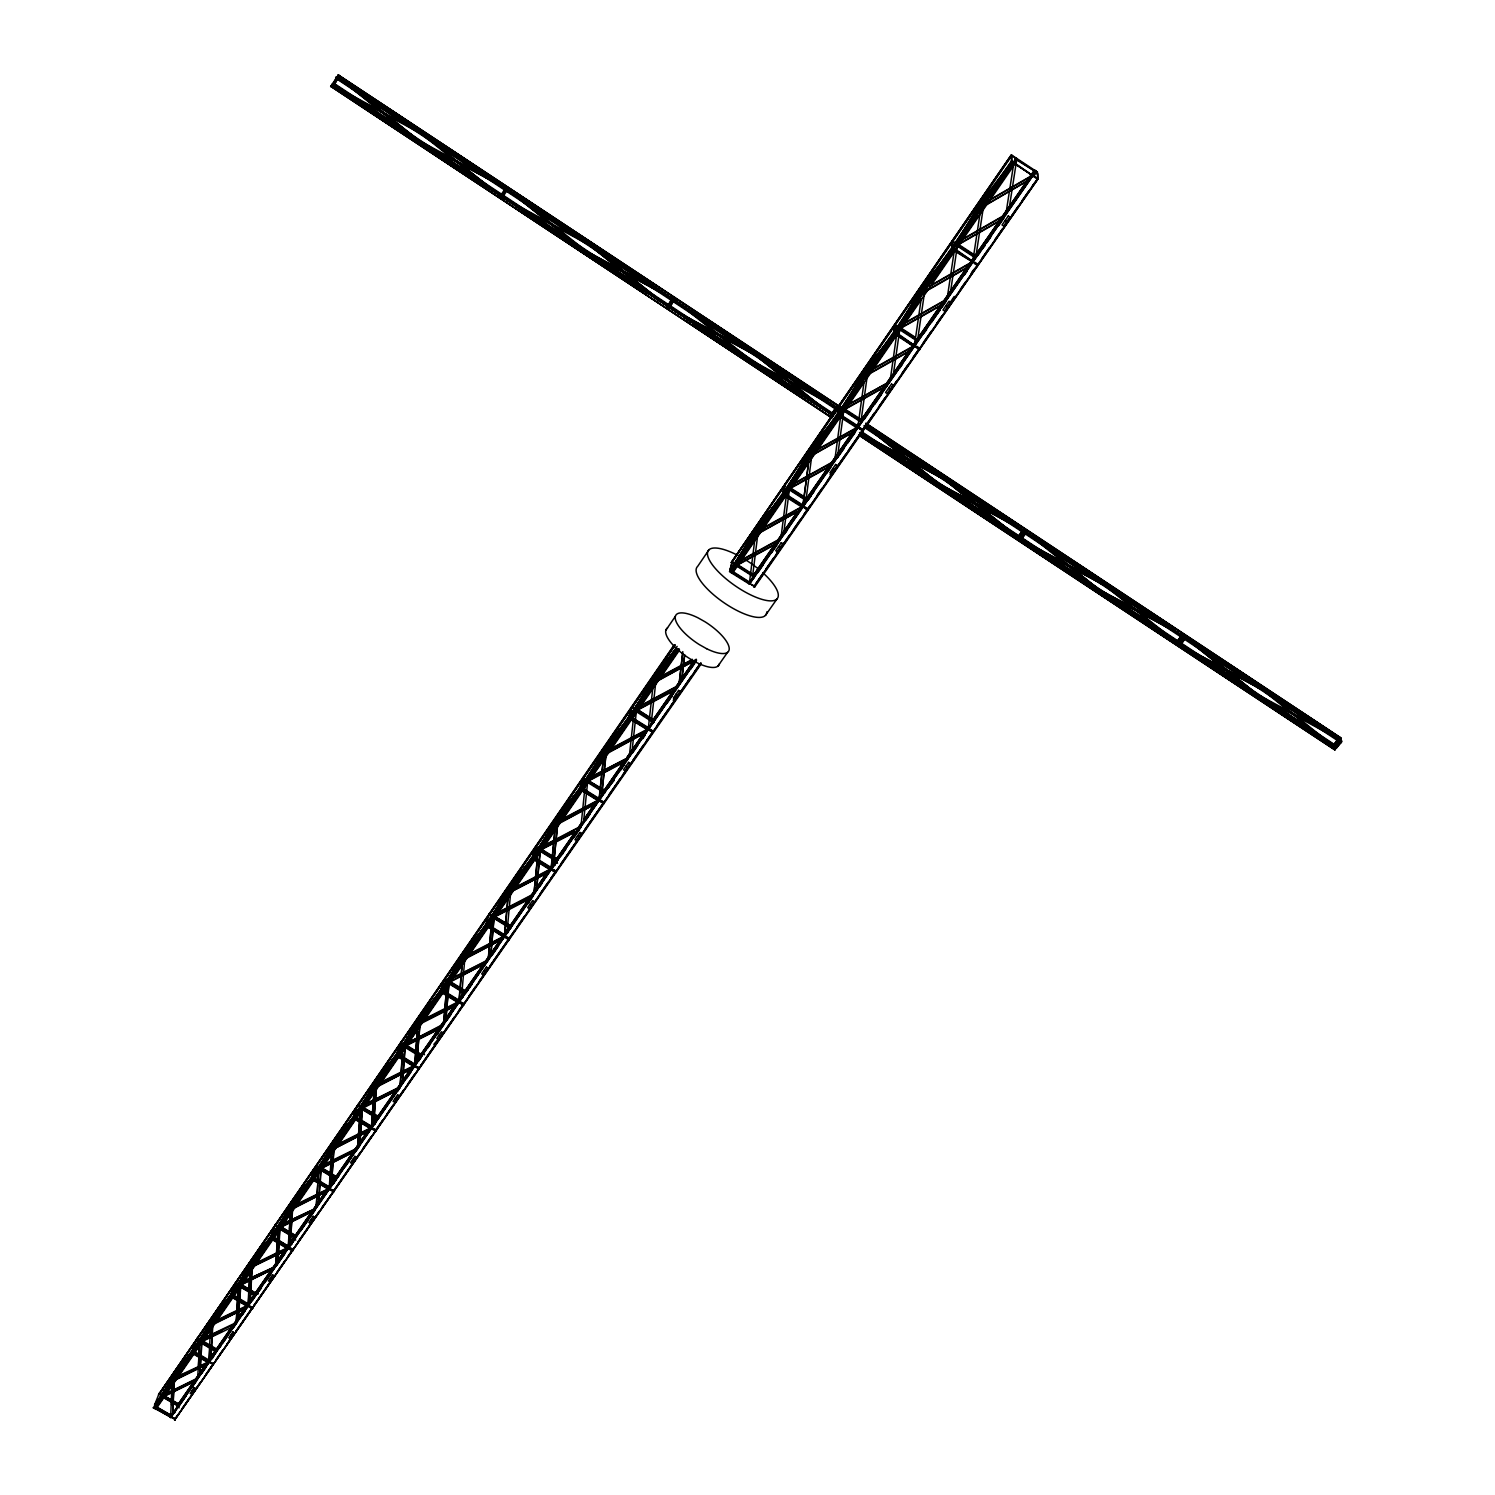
<?xml version="1.0" encoding="UTF-8"?>
<svg xmlns="http://www.w3.org/2000/svg" width="1495" height="1495" viewBox="0 0 1495 1495"><rect width="100%" height="100%" fill="white"/><g stroke="black" fill="none" stroke-linecap="round" stroke-linejoin="round"><path stroke-width="1.5" d="M1024.075 530.445L1025.364 528.744L1024.467 532.668M1024.206 530.987L1024.206 528.501L1023.44 531.996M1025.215 532.444L1018.749 540.517M1022.916 530.37L947.494 489.257L1022.916 530.258L1017.871 537.322M1019.889 541.171L1020.655 537.677M1021.178 539.321L1025.794 533.248L1021.178 539.321L1096.433 580.322L1021.178 539.639M1017.852 539.826L1018.618 536.331M1019.141 537.957L1023.739 531.884L1019.141 537.957L952.633 484.922L1019.141 538.293M1019.347 536.686L1013.031 533.771M1019.627 539.508L1019.646 536.929M1018.338 536.425L1021.776 531.472M1012.62 164.861L1016.581 158.339M990.213 198.424L1017.123 158.694L1016.731 160.021L1035.773 171.794L1016.581 159.105M1014.507 163.048L1014.955 157.722L1014.881 162.637L1011.797 160.451L729.99 569.688L731.13 570.399L740.212 557.224M730.663 572.174L1013.012 161.404L1007.817 168.935M1013.274 162.805L1032.073 175.214M1013.722 162.544L1012.115 161.479L729.467 571.651L749.5 584.134L749.799 582.957L731.578 571.408L731.279 572.566L1013.666 161.834M1011.797 160.6L1011.891 155.237M1011.33 155.648L731.261 562.606L1011.349 154.882L1035.773 171.009L1033.138 176.036M1011.405 161.011L1011.517 156.265M170.673 1416.737L172 1383.585M171.514 1404.795L172.205 1387.117M173.887 1382.912L172.654 1413.896L174.373 1379.81L204.74 1365.383M198.517 1366.748L199.414 1346.733M199.732 1373.643L202.161 1340.529L217.56 1349.574L212.29 1358.17M200.124 1372.765L201.414 1343.837M210.459 1327.803L208.889 1361.702L178.391 1375.961M209.263 1360.805L209.991 1344.995M210.309 1338.231L210.72 1329.186M212.757 1326.233L210.907 1358.787L212.477 1324.85L245.815 1308.144M203.619 1338.866L236.154 1323.281L237.892 1289.195M236.154 1323.281L236.976 1313.339M237.219 1308.779L238.135 1290.615M240.246 1285.906L255.832 1295.118L256.523 1293.474L240.957 1284.28L238.191 1320.347L240.303 1285.364L273.865 1268.638M248.02 1305.322L249.852 1270.657M248.394 1304.444L248.88 1295.212M249.123 1290.596L250.095 1272.114M251.814 1269.946L250.095 1302.332L252.3 1266.788L285.844 1250.493L254.393 1265.76M242.844 1281.663L275.585 1266.489L277.939 1230.796M276.07 1263.312L277.266 1242.401M277.528 1237.767L277.808 1233.113M277.678 1263.481L279.677 1228.591M278.163 1260.304L280.032 1227.75L314.193 1210.539M288.124 1247.54L290.572 1211.268M289.264 1233.412L288.479 1246.699L410.882 1070.028M289.525 1228.983L290.31 1215.697M292.347 1209.006L290.254 1244.494L292.702 1208.184M977.655 264.503C979.767 265.288 972.049 269.548 971.04 274.033M975.917 256.318L983.542 206.123M316.473 1205.232L317.744 1185.18M318.024 1180.732L318.454 1174.042M320.509 1169.539L336.412 1179.05L337.309 1177.088L321.425 1167.595L318.472 1204.372M318.622 1202.148L320.603 1170.94M331.591 1152.103L329.218 1188.338L298.869 1203.101M329.554 1187.516L331.628 1155.803M333.628 1151.187L331.404 1185.199L333.964 1150.365M972.086 261.644L953.436 250.356M972.965 261.98L953.81 249.815M323.088 1165.633L357.417 1148.646L360.276 1111.383M357.417 1148.646L359.473 1122.782M359.79 1118.223L360.108 1113.663M359.604 1145.488L362.164 1108.991M360.089 1142.404L362.481 1108.187M371.358 1127.641L373.862 1092.882M374.012 1094.396L371.676 1126.838L357.174 1118.185M376.273 1087.295L373.582 1124.427L376.591 1086.51L409.948 1069.747M400.025 1085.314L402.716 1050.2M402.678 1053.807L400.174 1086.697L367.284 1103.179M404.977 1046.911L402.417 1083.464M402.585 1081.277L405.108 1048.331M414.563 1065.393L417.367 1029.681M415.049 1062.366L417.497 1031.12M419.964 1025.551L416.862 1062.104L419.852 1024.094L455.975 1005.743M944.167 479.54L868.072 438.147L944.167 479.54L1010.751 532.743L944.186 479.334M446.65 988.102L443.679 1024.019L407.78 1042.819L443.398 1024.804L446.837 985.859M448.874 983.243L445.697 1021.477L449.154 982.495M458.89 1001.538L462.198 962.687M459.171 1000.772L462.086 966.499M488.267 958.164L491.818 920.64M488.529 957.417L489.351 948.222M489.762 943.625L491.612 922.938M493.929 917.93L490.696 956.314M490.902 954.016L493.985 919.481M955.006 250.749L951.96 248.6L953.175 249.385M504.376 936.019L508.02 896.215M507.889 899.897L504.637 935.272L489.612 926.227M951.736 247.647L952.222 242.396M947.026 299.411L954.333 250.338M952.483 246.563L952.969 241.312L955.996 243.293M496.901 913.613L533.883 894.458L537.714 854.43M533.883 894.458L537.322 860.391M536.313 890.964L540.162 850.879M536.78 888.011L540.2 852.393M551.076 868.744L555.075 827.968M551.319 868.034L554.869 831.799M585.124 785.679L580.938 826.716L543.208 846.469M583.424 823.128L587.628 782.034M599.028 799.675L603.401 757.872M599.252 798.984L603.139 761.833M605.718 756.377L601.569 796.013L605.942 755.685M633.805 715.077L629.227 757.124L593.01 775.755M631.787 753.443L636.384 711.34M648.269 728.719L653.053 685.869M655.875 681.402L651.091 724.29M679.122 683.383L682.785 651.633M679.048 685.009L682.71 653.259M681.496 681.869L684.635 654.604M681.926 678.954L684.56 656.249M919.892 348.69L919.78 349.643L915.93 347.288L916.659 346.242L919.668 348.185M919.238 349.307L914.716 345.737M917.556 340.393L924.321 293.767M749.387 583.05L755.012 537.994M757.928 533.379L752.303 578.472M914.099 345.962L897.71 334.282M914.678 345.924L893.879 333.03M780.857 538.368L786.389 495.312M783.492 534.948L789.472 488.996M802.852 506.039L808.627 462.086M802.983 505.459L808.44 463.842M840.582 417.049L834.696 460.815M837.443 457.264L843.853 410.135M857.868 426.785L864.11 381.543M867.38 375.021L860.877 422.038M896.533 335.553L889.992 381.561L849.478 403.8M892.945 377.319L899.822 328.993M899.598 328.47L916.454 339.832M914.491 345.214L921.238 298.645M950.39 292.814L957.417 245.46M893.786 331.759L894.664 326.022M895.094 324.938L894.122 331.404L895.318 332.17M894.515 330.713L895.374 324.976M972.796 261.233L980.402 211.094M1013.591 164.394L1005.761 214.831L961.192 240.396M1008.863 210.346L1016.75 159.423M862.559 430.803L863.269 430.111L863.082 431.139L859.326 428.766L860.036 427.757L863.026 429.663M857.476 427.533L857.663 426.486M844.413 409.892L844.6 408.882L862.578 420.469M840.508 416.6L837.499 414.862L838.714 415.442L837.835 413.125L839.2 406.154M837.761 408.92L335.796 77.684L339.384 75.815L333.198 84.935M1011.349 154.882L838.676 405.799L837.331 409.537L838.546 405.986M837.406 407.78L337.309 76.806L338.318 74.993L838.676 405.799L839.013 407.145M837.518 413.442L838.732 407.257M838.228 412.414L839.442 406.248M831.295 414.563L836.266 407.051L831.781 413.685L736.213 352.895M836.751 406.547L836.303 408.789L837.462 405.519L837.779 407.238M836.471 409.013L747.593 347.176L673.871 301.411L675.348 298.215L669.723 307.503M837.2 410.172L335.534 78.114M830.846 416.806L832.024 413.536M832.117 414.9L836.546 408.64M330.731 86.374L831.837 417.722L832.622 414.769L687.868 319.033M807.487 509.982L807.711 508.879M808.234 509.216L808.01 510.318L804.347 507.926L805.039 506.936L807.973 508.823M827.744 401.501L751.144 360.239L682.766 305.784M805.824 501.367L811.785 455.62L854.355 431.457L811.916 455.078M802.348 506.17L802.124 507.272L784.202 495.817M802.46 506.786L910.268 350.69M799.47 510.524L757.778 533.958M782.707 494.378L807.58 509.552M784.726 485.726L783.137 492.509L783.922 494.92M783.529 491.818L785.081 485.221M782.857 492.808L784.389 486.211M1032.484 185.642L1038.259 178.503L754.47 587.292L754.227 585.778M754.47 587.292L754.751 586.115L751.219 584.395M752.938 577.313L754.134 577.836M733.877 572.174L749.612 582.153L748.995 583.797L1032.447 174.653M732.419 573.295L1014.862 163.983L1011.779 161.796L1012.993 162.6M729.99 569.688L731.896 562.494L1011.891 155.536M730.364 568.997L732.232 562.008L735.11 563.839M731.261 562.606L830.921 417.086M759.703 365.901L836.228 407.331M654.156 720.683L653.595 722.627L636.291 711.657M645.242 732.718L605.961 754.171M647.877 729.467L648.251 728.177M755.498 355.324L678.338 313.315L755.498 355.324L823.521 409.555L755.554 355.137M653.782 721.954L636.253 710.405M654.474 720.235L637.318 709.49L636.926 710.76L654.1 721.506M628.76 717.787L648.381 729.784C654.436 733.54 654.791 732.307 648.755 728.495L632.871 718.572M603.419 792.742L604.597 793.191M742.623 354.39L674.208 299.897M629.208 715.843L631.619 708.144M598.617 800.423L599.346 798.648L584.153 789.21M596.094 803.525L557.56 824.362L553.542 865.194L557.803 823.652L594.076 804.572M587.498 781.1L604.821 792.481M588.563 780.184L588.133 781.493L605.12 792.051L605.531 790.724L588.264 780.614M579.724 788.968L603.905 803.712L604.335 802.366L601.177 800.404L600.56 801.301L603.363 803.039M580.247 786.912L583.237 778.447M580.864 786.034L583.536 778.017L586.339 779.736M554.626 865.231L556.028 861.027M580.901 789.435L581.574 787.398L580.471 786.706M548.254 872.445L510.711 891.954L507.048 931.796M534.836 859.737L532.052 858.018L533.154 858.691M507.459 933.16L509.365 928.133L510.43 928.787M508.038 932.319L509.571 927.965M532.594 856.112L535.808 847.347M533.192 855.233L536.107 846.917L538.574 849.048M464.141 1003.93L463.599 1005.406L441.922 992.213M494.882 916.024L494.378 917.444L510.991 927.629L511.477 926.209L494.602 916.454M461.525 997.389L464.833 958.501L501.647 939.57L466.608 958.202M462.702 997.184L464.104 993.334M465.02 990.849L528.669 899.224M462.983 996.773L464.291 993.185M486.174 923.48L489.463 913.296L489.426 914.996M458.479 1002.285L459.32 1000.398L440.95 989.111L444.912 979.412L447.603 981.056L444.632 979.823M466.272 991.334L449.845 981.337L449.304 982.794L465.73 992.792M452.051 978.291L488.061 960.463M414.451 1065.019L413.872 1066.552L397.502 1056.647M414.152 1066.141L415.012 1064.216L398.66 1054.33M443.006 992.867L440.184 991.484L441.361 991.858L442.202 989.615L441.137 988.961M418.226 1061.244L420.17 1056.759M412.022 1068.701L378.347 1086.248M397.932 1089.93L362.706 1108.206M374.946 1124.408L377.151 1118.727M371.283 1127.211L370.685 1128.781L354.483 1119.045M398.847 1056.89L396.156 1055.264L397.221 1055.9M396.904 1053.078L400.772 1043.547L421.347 1056.722M397.446 1052.274L401.052 1043.136L403.706 1044.762L403.164 1045.547M355.548 1150.982L320.939 1168.754M333.123 1183.797L334.674 1179.929M333.385 1183.423L335.198 1179.163M365.228 1104.207L399.856 1087.5M355.81 1119.288L353.138 1117.681L354.184 1118.316M326.863 1191.403L294.365 1208.035M328.807 1189.086L329.722 1187.105L313.707 1177.537M362.612 1107.832L362.014 1109.365L378.085 1119.045M363.154 1107.066L362.537 1108.599L378.627 1118.26L379.225 1116.728L362.893 1107.44L395.876 1090.958M353.941 1115.438L357.903 1104.45L357.753 1106.263M291.319 1244.812L293.767 1238.869M291.581 1244.438L294.272 1238.14M318.603 1171.818L316.006 1208.296L284.629 1222.985M312.586 1175.462L316.566 1165.876L319.183 1167.427L316.305 1166.25L312.063 1176.229M275.585 1266.489L244.918 1280.654M313.445 1177.929L312.791 1179.518L333.777 1192.038L334.413 1190.45L322.004 1207.325M668.471 309.446L670.022 306.382M673.311 298.925L674.507 297.131L667.48 308.624M672.806 300.701L673.61 298.57M253.16 1307.247L252.468 1308.91L231.931 1296.8M673.217 300.121L668.414 307.335M282.648 1223.957L314.025 1209.249M668.788 305.858L668.115 307.69M672.003 298.757L594.655 256.505L672.04 298.664L666.359 308.045L667.873 304.849M252.15 1300.426L254.337 1295.679M672.544 297.879L671.76 300.009L673.255 296.814L672.544 297.879L674.656 299.262M272.894 1239.486L270.277 1237.935L271.305 1238.551M276.799 1230.46L278.201 1226.89M667.611 306.12L671.89 299.673L599.458 249.104L558.308 222.68M280.013 1228.255L295.767 1237.598L296.421 1235.991L280.705 1226.647L279.509 1228.983L295.244 1238.346M271.193 1235.543L275.566 1224.125L275.342 1225.993M192.948 1353.33C216.906 1366.71 221.765 1369.009 195.621 1352.769M212.234 1358.712L215.224 1351.91L216.233 1352.489M213.598 1355.946L215.355 1351.854M206.758 1364.43L173.981 1380.689L174.373 1379.81M231.333 1293.418L235.668 1283.401M232.884 1294.782L232.173 1296.427L247.871 1305.696M196.051 1380.726L163.721 1396.722M232.94 1297.398L230.23 1296.165L231.389 1296.464M231.837 1292.689L234.416 1294.203L236.135 1290.204M178.167 1407.318L179.531 1404.366L164.039 1395.807M701.248 663.799L174.579 1419.988L700.931 662.733M177.961 1414.476L175.027 1418.942L171.177 1416.699L696.539 659.968M175.027 1420.25L175.326 1418.269M155.91 1406.44L171.252 1415.41L170.262 1417.484L695.829 660.398M171.252 1415.41L155.667 1406.795L154.901 1408.514L174.859 1419.316M174.56 1412.962L177.288 1406.702M214.906 1321.019L214.514 1321.898L247.516 1306.032L248.562 1304.032L234.846 1295.922M199.508 1344.51L197.658 1378.745L198.031 1377.867L165.683 1393.882L195.658 1379.698M201.19 1341.277L217.317 1349.929M193.939 1351.274L193.191 1352.975L208.721 1362.076M164.282 1395.452L163.534 1397.152L178.802 1406.066M677.777 648.886L154.359 1408.197L153.368 1407.617L155.891 1409.094M159.554 1393.975L162.058 1395.452L160.208 1399.6L162.693 1395.863M675.254 645.036L158.563 1394.742L673.796 645.429M186.987 1359.927L155.536 1405.58L154.546 1405.001L159.33 1393.041M589.647 245.348L658.846 300.644L589.647 245.348L511.477 202.965M585.872 250.917L663.388 292.945L585.872 250.917L516.336 195.415M580.826 239.742L502.6 197.303M338.58 74.75L330.619 86.579L332.6 84.673M332.563 84.71L337.478 76.656L333.067 84.243M331.983 86.953L334.282 84.318M333.647 85.439L338.449 77.572L409.368 133.952M338.449 77.572L334.226 84.58M346.522 83.458L423.122 131.597L505.123 188.426L414.283 125.73L337.59 77.553L422.767 132.158L504.768 189.005M401.968 131.878L407.294 136.381L401.632 132.457M486.174 186.165L410.845 137.746M407.63 135.821L463.861 172.467M170.561 1383.436L185.473 1361.795M193.49 1349.518L216.999 1311.694L229.856 1296.744L231.202 1297.529M206.385 1331.877L218.326 1312.479L225.483 1304.182M232.416 1293.025L258.299 1251.707L271.791 1235.898M269.679 1238.944L256.224 1254.716L234.472 1290.035L235.818 1290.839M248.245 1270.283L251.87 1264.415M246.694 1273.179L260.56 1252.006M273.529 1233.169L296.421 1196.336L310.493 1179.723L311.857 1180.545M290.441 1209.063L285.545 1217.005L306.643 1186.32M292.889 1205.082L304.812 1188.843M313.184 1175.818L337.627 1136.499L352.334 1119.007L353.717 1119.83M327.274 1156.364L338.991 1137.321L347.83 1126.838M355.081 1115.008L379.861 1075.167L395.241 1056.741L396.623 1057.582M369.377 1095.274L381.244 1075.989L391.036 1064.29M441.567 989.484L420.88 1015.572L398.062 1052.648L399.464 1053.489M400.324 1049.341L423.16 1012.246L439.25 992.867L440.651 993.726M412.545 1032.615L430.41 1006.06M487.519 926.096L504.263 936.337L504.768 934.898L486.791 923.854L465.244 951.138L442.146 988.662L443.548 989.522M482.997 929.03L467.599 947.718L444.482 985.28L445.884 986.139M252.076 1300.687L254.486 1296.782M460.497 962.425L476.027 940.093M534.033 858.635L550.964 869.062L551.431 867.679L533.21 856.486L510.785 885.003L487.37 923.013L488.809 923.891M529.286 861.849L513.196 881.489L489.762 919.537L491.201 920.415M505.254 897.598L519.027 877.023M533.808 855.626L562.475 809.916L580.882 787.304L582.34 788.22M579.817 791.883L578.359 790.967L559.99 813.523L536.275 852.057L537.714 852.954M333.011 1184.115L335.328 1180.321M553.15 827.894L565.689 809.206M628.741 720.926L627.265 720.011L608.054 743.706L581.499 786.426L582.957 787.323M595.103 768.056L598.71 762.188M601.102 758.283L615.006 737.857M674.637 650.643L657.426 672.003L633.076 711.564L634.553 712.498M650.381 686.784L658.921 672.918L668.956 660.472M780.764 496.676L756.021 528.8L731.036 569.408L732.55 570.361M780.708 497.33L758.787 524.782L733.765 565.428L735.278 566.399M751.966 539.303L764.412 520.615M785.398 490.285L815.223 442.819L838.19 413.872L839.741 414.881M789.435 484.231L812.383 446.949L835.294 418.077L836.845 419.086M804.254 463.618L821.091 438.913M841.797 408.64L867.53 366.854L890.086 338.318M859.718 383.056L863.232 377.357M865.568 373.563L873.304 362.519M642.962 738.586L645.373 734.643M898.177 326.807L924.265 284.424L946.559 256.093M916.36 300.869L925.853 285.452L936.991 271.286M954.371 245.068L985.803 195.041M957.454 240.602L982.72 199.545L1012.115 161.479M974.684 216.233L984.308 200.592L996.735 184.745M950.633 302.27L949.045 301.224L942.953 309.988L944.541 311.016L954.202 296.44M1032.54 176.559L1034.97 172.616L749.5 584.134M501.18 195.004L499.367 197.639L500.619 195.864M505.833 187.529L506.525 186.445L504.525 189.342M507.515 187.267L500.526 198.218M501.516 199.041L503.441 196.2M502.544 197.377L508.655 187.865L507.982 188.949M512.019 202.273L502.918 197.041L510.58 202.367M516.055 195.677L590.749 243.349L663.219 293.861L591.104 242.788L507.272 189.846L582.041 237.574M564.549 239.181L575.687 247.74L560.363 237.07M590.282 257.196L571.37 243.61M654.062 296.683L593.123 259.27L647.84 293.562M599.458 249.104L672.264 299.037L663.593 293.3M668.527 306.12L669.218 305.073L333.721 83.141M669.853 304.27L671.984 301.056M669.312 307.428L674.245 299.822M678.468 312.362L669.48 307.204L680.842 315.127M828.323 402.342L756.545 352.297L682.654 306.718L756.19 352.839L836.864 407.985L764.749 358.52M747.593 347.176L674.376 300.439L683.028 306.176M709.004 549.768L697.679 566.343A41.897 13.922 34.7 0 0 725.897 604.017A41.897 13.922 34.7 0 0 766.804 611.885M740.642 356.483L750.49 362.537M665.836 630.255L675.385 616.314M758.712 368.76L694.128 324.378M158.563 1394.742L674.75 644.719M674.152 646.214L159.311 1394.33L163.142 1396.573M176.709 1370.205L191.005 1353.143L192.332 1353.928M335.441 1139.657L337.627 1136.499L338.991 1137.321M397.502 1053.452L382.085 1071.915L377.618 1078.4L379.001 1079.24M605.512 747.407L628.479 717.955M675.852 648.568L654.829 675.796L630.479 715.339L631.955 716.254M154.546 1405.001L677.123 646.401M153.237 1407.916L676.656 648.176M492.36 916.117L489.912 914.024L492.528 915.856M634.758 709.452L632.254 707.247M189.603 1356.133L193.546 1350.433L192.537 1349.836L197.153 1338.081L196.873 1340.006M194.836 1348.546L253.066 1264.079M255.626 1260.341L282.91 1220.761M309.278 1182.489L315.856 1172.958M318.472 1169.146L326.34 1157.747M328.956 1153.953L388.999 1066.813M391.615 1063.038L398.118 1053.583M402.005 1047.939L429.252 1008.434M431.831 1004.677L484.866 927.722M495.2 912.735L487.445 923.966L486.38 923.312M497.779 908.997L524.857 869.698M527.436 865.941L531.304 860.335M544.498 841.218L533.883 856.598L532.799 855.925M547.133 837.368L568.343 806.609M570.978 802.778L590.843 773.943M593.496 770.112L614.688 739.371M617.323 735.521L637.188 706.705M639.841 702.856L661.033 672.115M663.687 668.265L676.936 649.036M742.809 553.468L770.037 513.944M772.635 510.187L776.522 504.544M779.119 500.769L786.912 489.463M790.818 483.801L799.937 470.57M802.535 466.795L806.44 461.114M809.057 457.339L849.478 398.679M852.113 394.867L859.961 383.467M862.578 379.674L869.137 370.181M871.753 366.368L879.602 354.969M883.526 349.269L912.455 307.316M915.089 303.504L925.629 288.199M928.264 284.386L936.169 272.912M938.804 269.081L945.382 259.532M948.017 255.701L955.884 244.283M959.79 238.639L975.357 216.027M977.954 212.253L985.747 200.965M989.634 195.303L1005.219 172.71M154.901 1408.514L678.394 649.26M1013.946 162.637L1016.581 158.806L1011.891 155.704M168.075 1389.659L170.692 1385.865M178.522 1374.503L182.446 1368.803M187.679 1361.235L192.911 1353.648M200.741 1342.286L203.32 1338.53M208.496 1331.017L212.383 1325.392M217.56 1317.899L222.736 1310.386M227.913 1302.892L231.781 1297.249L247.366 1306.424L248.058 1304.761L236.303 1297.81M239.555 1285.999L242.209 1282.149M251.478 1268.694L254.131 1264.863M258.112 1259.089L266.054 1247.559M271.361 1239.878L276.65 1232.179M284.555 1220.724L288.498 1215.005M304.27 1192.132L309.54 1184.507M314.791 1176.883L320.042 1169.258M327.872 1157.915L330.488 1154.121M347.457 1129.51L351.362 1123.848M357.884 1114.373L361.809 1108.692L378.347 1118.652M367.004 1101.18L372.18 1093.649M377.375 1086.118L381.262 1080.474M387.747 1071.055L391.653 1065.412M394.25 1061.656L398.137 1056.012M407.201 1042.856L411.088 1037.231M426.58 1014.75L429.158 1011.012M434.335 1003.519L439.493 996.025M444.669 988.531L448.537 982.906L465.45 993.203M453.845 975.226L460.46 965.602M469.748 952.147L472.401 948.316M477.69 940.617L484.324 931.011M504.17 902.232L506.824 898.402M516.074 884.984L518.709 881.153M523.997 873.491L529.286 865.811M537.21 854.318L539.844 850.487M546.441 840.919L551.73 833.276M570.193 806.496L574.136 800.759M580.733 791.191L586.021 783.529M593.926 772.055L596.561 768.243M604.466 756.769L608.428 751.032M613.697 743.389L618.967 735.746M626.872 724.271L629.507 720.459M636.104 710.891L641.374 703.248M646.662 695.586L651.932 687.943M661.164 674.563L663.799 670.732M670.395 661.164L675.665 653.521M741.483 558.065L736.194 565.745L754.284 577.219M746.771 550.384L752.06 542.722M773.233 512.019L775.886 508.188M782.483 498.601L787.79 490.921M792.985 483.371L796.872 477.727M803.357 468.327L807.244 462.684M812.439 455.171L815.018 451.415M822.792 440.147L826.679 434.503M852.655 396.848L856.56 391.185M882.611 353.399L886.516 347.737M902.158 325.05L907.409 317.445M912.641 309.839L917.893 302.233M945.401 262.335L948.017 258.523M969.078 228.006L971.713 224.175M991.503 195.471L994.138 191.64M1002.061 180.166L1004.696 176.335M167.963 1390.126L170.579 1386.332M178.41 1374.97L182.334 1369.289M184.95 1365.496L192.78 1354.134M204.497 1337.128L212.271 1325.878M217.429 1318.384L221.316 1312.759M225.184 1307.135L231.65 1297.753M234.248 1294.016L236.827 1290.26M244.675 1278.879L248.656 1273.105M257.925 1259.668L265.867 1248.138M268.521 1244.307L275.136 1234.702M280.705 1226.647L296.159 1236.365M284.386 1221.303L287.003 1217.491M301.448 1196.542L308.026 1187.011M311.969 1181.312L319.837 1169.875M328.975 1156.625L321.163 1167.969L329.33 1163.951M334.189 1149.057L339.421 1141.489M344.635 1133.92L355.062 1118.802M366.78 1101.815L370.667 1096.171M375.862 1088.64L378.441 1084.884M381.038 1081.128L390.12 1067.953M394.007 1062.328L397.894 1056.685M416.507 1051.938L405.687 1045.397L416.002 1030.429M425.047 1017.31L427.626 1013.573M431.494 1007.948L437.96 998.604M453.546 975.992L457.507 970.218M464.141 960.631L466.795 956.781M474.737 945.251L481.353 935.646M489.295 924.134L493.275 918.36M497.237 912.623L503.834 903.036M510.449 893.468L513.084 889.637M521.008 878.144L526.296 870.501M530.258 864.745L532.893 860.914M540.816 849.422L548.721 837.966M556.626 826.492L560.588 820.755M564.531 815.018L571.127 805.469M573.762 801.638L581.667 790.182M597.477 767.253L601.438 761.516M604.073 757.703L608.016 751.966M611.978 746.248L615.921 740.511M619.883 734.774L626.461 725.224M637.318 709.49L652.25 719.506M643.579 700.389L648.849 692.746M654.119 685.102L658.08 679.384M667.293 666.004L671.255 660.267M676.525 652.624L679.16 648.811M743.613 555.336L747.575 549.581M756.825 536.182L759.479 532.332M763.44 526.595L771.364 515.084M776.653 507.422L781.941 499.76M796.349 478.867L802.815 469.486M819.652 445.08L822.231 441.324M826.118 435.68L831.295 428.168M849.459 401.856L852.057 398.081M855.962 392.419L861.176 384.869M876.78 362.22L881.994 354.67M885.9 349.008L891.095 341.458M906.755 318.753L911.987 311.166M939.477 271.305L943.401 265.605M961.771 238.994L965.714 233.257M969.676 227.52L976.272 217.952M992.082 195.023L998.679 185.455M1002.622 179.718L1010.545 168.244M171.14 1386.127L157.068 1406.477L156.059 1405.879M173.756 1382.333L176.354 1378.539M178.036 1376.054L215.429 1321.916M217.149 1319.337L249.609 1272.17M251.926 1268.975L289.88 1213.753M292.403 1210.221L295.038 1206.39M297.804 1202.279L313.52 1179.611M314.679 1177.798L355.754 1118.447M356.595 1117.027L354.483 1114.653M358.052 1115.027L372.647 1093.929M376.31 1088.584L416.731 1030.036M419.217 1026.355L421.908 1022.337M425.701 1016.955L442.557 992.493M445.155 988.812L460.946 965.901M463.599 962.051L467.225 956.613M469.729 953.119L487.819 926.863M489.108 924.994L513.645 889.432M516.223 885.694L534.294 859.494M535.584 857.625L553.524 831.668M556.775 826.885L560.831 820.886M564.082 816.363L602.335 760.899M604.485 757.722L608.932 751.35M611.567 747.519L631.039 719.095M632.366 717.17L659.033 678.693M661.444 675.123L678.73 649.914M732.886 571.52L754.956 539.546M807.767 463.02L762.786 528.053L802.292 506.45M810.851 458.498L815.541 451.752M817.354 449.042L840.171 416.04M840.807 415.031L863.12 382.57M865.698 378.945L870.109 372.629M873.566 367.546L919.724 300.682M923.499 295.132L927.591 289.283M931.516 283.583L953.829 251.01M956.445 247.385L964.238 235.93M966.835 232.323L978.534 215.224M981.112 211.599L986.775 203.488M155.76 1409.393L679.534 649.989M215.149 1350.938L178.297 1404.141L215.018 1351.237M283.302 1252.717L216.327 1349.35L283.19 1252.997M287.283 1246.961L293.936 1237.393M328.227 1187.983L295.15 1235.748L328.115 1188.263M330.862 1184.171L376.703 1118.092M378.011 1116.204L410.546 1069.317M417.068 1059.955L545.993 874.145M548.646 870.333L555.262 860.784M556.588 858.878L575.108 832.192M577.761 828.379L581.723 822.661M584.358 818.849L600.242 795.975M624.032 761.684L604.129 790.481L623.957 761.908M626.685 757.872L649.148 725.486M653.109 719.768L694.11 660.697M797.246 512.075L753.424 575.351L797.19 512.262M799.9 508.244L805.188 500.601M806.515 498.695L858.429 423.889L806.478 498.881M891.113 376.777L861.064 420.226L884.573 386.364M893.73 373.002L909.408 350.428M912.006 346.672L915.93 341.028M917.239 339.141L973.712 257.738M975.039 255.851L1034.559 170.075L1037.623 172.224L1036.409 171.439L1033.774 176.466M288.498 1245.335L293.824 1237.673M332.058 1182.564L376.609 1118.372M377.917 1116.485L410.452 1069.598M415.666 1062.085L463.618 992.96M531.323 895.412L555.187 861.027M556.514 859.12L575.033 832.416M577.668 828.604L581.648 822.885M584.283 819.073L600.168 796.2M626.611 758.096L649.073 725.71M653.053 719.992L694.035 660.921M799.844 508.449L803.824 502.712M887.17 382.589L909.371 350.596M911.987 346.84L915.912 341.196M917.22 339.309L973.712 257.887M976.347 254.094L1026.617 181.642M1029.27 177.83L1034.559 170.075M172.336 1413.859L206.048 1365.141M208.534 1361.665L249.011 1303.229M250.898 1300.669L285.807 1250.381M416.04 1062.739L501.871 939.066M503.946 936.057L547.245 873.715M696.165 659.164L551.132 868.109L536.107 858.84M750.453 581.125L798.797 511.309M911.782 348.466L915.725 342.635M918.192 339.272L973.619 259.233M976.254 255.589L1028.541 180.297M1030.597 177.288L1034.577 171.42L1037.642 173.588L1037.324 179.008L1034.26 176.971L1034.185 172.112L1037.25 174.13M1035.773 171.009L1035.4 172.355M170.71 1417.746L696.464 660.229M179.475 1405.431L186.389 1395.582M191.285 1388.407L196.536 1380.838M201.788 1373.288L205.731 1367.607M222.736 1343.127L226.623 1337.52M233.127 1328.158L237.032 1322.552M242.227 1315.058L244.825 1311.321M252.618 1300.089L260.803 1288.41M264.54 1282.916L271.436 1273.086M276.519 1265.667L284.741 1253.931M292.721 1242.438L295.375 1238.607M300.439 1231.226L308.587 1219.584M310.997 1216.014L314.959 1210.315M333.441 1183.685L336.076 1179.891L335.048 1179.275M345.252 1166.661L349.382 1160.83M355.754 1151.561L359.678 1145.899M397.595 1091.313L400.193 1087.556M406.715 1078.175L410.77 1072.438M418.45 1061.282L421.179 1057.432M427.533 1048.182L430.261 1044.37M436.615 1035.101L444.407 1023.888M447.005 1020.151L451.004 1014.488M466.496 992.063L471.878 984.439M491.799 955.641L498.452 946.055M527.698 903.933L533.005 896.29M539.639 886.741L542.293 882.91M562.139 854.43L566.175 848.525M574.061 837.275L580.751 827.539M585.965 820.12L590.02 814.177M608.465 787.715L613.866 779.848M620.369 770.579L624.462 764.58M632.404 753.144L637.692 745.519M666.826 703.547L672.133 695.922M690.671 669.218L694.652 663.5M757.815 572.641L763.44 564.437M771.401 552.963L776.727 545.301M784.688 533.827L787.36 529.996M808.589 499.405L811.187 495.667M826.81 473.167L830.715 467.543M837.219 458.161L844.208 448.238M847.646 443.174L851.552 437.549M852.187 436.727L854.86 432.896M864.147 419.497L871.118 409.368M874.612 404.454L881.583 394.288M899.897 367.901L902.513 364.145M931.385 322.565L936.655 314.978M937.421 313.987L940.056 310.194M941.906 307.409L945.868 301.71M964.294 275.173L966.929 271.38M986.737 242.844L990.718 237.126M998.66 225.67L1003.967 218.027M172.504 1417.466L175.27 1418.605M210.477 1362.823L213.505 1363.608M249.609 1306.48L252.692 1307.284M289.712 1248.755L293.282 1249.558L292.628 1251.203L271.866 1238.869M372.928 1128.968L376.572 1129.828L375.955 1131.397L354.745 1118.652M505.927 937.514L506.506 936.655L509.646 938.505L509.141 939.944L487.239 926.508M1034.26 176.971L1034.577 171.42M438.203 1039.268L442.838 1032.596L441.417 1031.756L436.802 1038.408L438.203 1039.268L433.849 1044.37M181.904 1408.795L189.828 1397.414M192.463 1393.62L200.367 1382.24M205.637 1374.671L213.542 1363.29M216.158 1359.534L222.68 1350.153M226.605 1344.528L233.127 1335.128M235.743 1331.372L252.711 1306.985M254 1305.116L272.109 1279.066M277.304 1271.628L285.059 1260.453M287.657 1256.734L292.833 1249.297L272.8 1236.888L288.647 1246.288L287.451 1248.661L271.604 1239.243M298.122 1241.654L319.351 1211.137M335.254 1188.263L360.276 1152.29M362.911 1148.496L370.816 1137.134M376.086 1129.547L382.645 1120.129M386.57 1114.485L393.129 1105.067M397.053 1099.423L403.594 1090.005M407.537 1084.342L414.078 1074.924M420.618 1065.524L454.536 1016.75M458.442 1011.125L463.656 1003.631L459.301 1001.687M468.851 996.156L475.354 986.812M479.26 981.187L484.455 973.712M489.669 966.237L507.87 940.075M514.355 930.731L508.973 938.767L504.768 936.188M516.952 927.012L524.726 915.8M529.921 908.343L533.808 902.756M540.293 893.412L548.086 882.218M550.683 878.499L555.878 871.024L551.449 868.969M561.204 863.362L582.508 832.715M585.18 828.884L603.662 802.591L599.364 799.918M609.156 794.406L619.808 779.082M622.481 775.251L630.46 763.758M633.132 759.927L643.784 744.622M646.438 740.791L651.764 733.129M657.09 725.467L667.76 710.144M670.414 706.313L678.412 694.82M681.085 690.989L691.736 675.647M694.409 671.816L699.735 664.154M755.536 583.91L763.366 572.66M765.982 568.904L773.793 557.654M776.41 553.897L780.315 548.273M782.931 544.516L789.453 535.135M793.359 529.51L799.881 520.129M803.805 514.504L810.327 505.104M816.887 495.686L822.119 488.155M827.37 480.624L835.219 469.318M837.835 465.562L845.703 454.256M848.319 450.481L874.575 412.713M878.537 407.032L885.115 397.577M889.076 391.896L896.963 380.534M902.232 372.946L907.502 365.378M912.772 357.81L919.35 348.335M923.331 342.617L931.273 331.18M936.58 323.574L941.887 315.95M947.176 308.325L955.137 296.888M960.425 289.264L965.733 281.639M981.58 258.859L989.41 247.609M994.623 240.097L1002.472 228.828M1005.07 225.072L1007.686 221.316M1011.61 215.691L1018.132 206.291M1022.057 200.666L1028.579 191.285M1037.717 178.447L754.059 586.488L749.686 583.424L1033.008 175.345L1037.717 178.634M174.579 1419.988L700.725 663.481M753.947 586.956L1038.259 178.503M717.843 666.209L727.542 652.362M765.477 615.361L777.026 598.897M823.334 408.154L831.463 414.321L767.832 374.18M501.124 197.247L502.395 195.434M506.674 190.762L554.365 220.195M833.93 412.807L836.135 409.667M867.343 437.418L912.697 468.234M496.564 182.54L420.095 141.035M491.762 189.921L421.198 133.877L342.056 90.915M863.979 426.075L936.244 470.607L864.353 425.533L909.259 455.134M924.489 477.54L1018.431 536.574M944.298 476.718L1015.647 525.661L944.298 476.718L872.482 431.7L944.69 476.195M929.18 480.512L1010.078 531.043L1003.762 527.847M935.87 471.149L1024.038 531.23M930.096 481.465L947.381 492.098M1019.347 537.097L1022.786 532.556M1020.375 537.77L1023.813 533.229M1025.495 530.837L1026.243 529.847L1025.495 533.341L1025.495 530.837L1023.458 529.492M1020.038 538.817L1022.468 535.602M1034.054 538.649L1104.824 582.209L1175.107 631.208L1104.431 582.714L1025.682 533.098M1082.997 582.303L1113.457 601.737M1087.519 585.143L1107.104 597.458M1026.075 532.575L1096.526 576.715L1183.367 636.683L1149.935 614.426M1090.621 587.61L1107.664 598.093M949.624 251.665L921.275 288.797L895.206 331.142L896.776 332.17M894.477 332.208L864.596 371.096L838.901 412.863L840.452 413.853M979.132 253.029L984.925 245.797M977.506 255.645L980.402 252.038M1180.639 636.608L1177.163 641.467M1182.414 634.721L1183.18 633.749L1182.769 637.431L1182.414 634.721L1183.405 635.375M1177.63 642.271L1178.396 641.224L1021.59 537.509M1184.152 634.142L1183.797 638.178M1178.153 642.14L1184.358 634.403M1177.724 643.037L1178.508 642.084M1177.499 641.411L1177.07 645.111L1176.733 642.383L1181.816 635.132L1107.309 594.973L1181.872 635.468M1184.414 636.048L1185.199 635.076L1185.554 637.804L1180.452 645.055L1254.791 685.121L1180.415 644.719M1178.733 643.71L1179.499 642.738M1184.133 638.029L1178.06 645.597M1179.256 644.121L1184.675 637.973M1179.088 646.438L1179.854 645.485L1177.854 644.139M1180.452 645.055L1185.143 638.701M923.891 333.161L926.638 329.704M1187.142 648.923L1267.143 703.229M809.991 496.658L814.252 491.406M807.169 500.713L811.43 495.48M830.005 474.849L834.285 469.598L832.734 468.608M1184.974 638.514L1254.436 681.234L1185.386 638.01M1201.569 659.276L1248.774 692.204L1333.839 745.201M1262.21 687.158L1332.232 735.204L1262.21 687.158L1193.234 643.99L1262.621 686.654M673.18 700.333L677.459 695.156L675.964 694.222M1200.354 658.136L1257.388 697.119M1254.025 681.739L1340.361 740.586L1238.963 673.348M1248.774 692.204L1265.574 702.538M606.951 789.098L614.296 780.24M560.588 856.224L563.391 852.86M354.539 1115.793L339.795 1133.341L341.178 1134.163M467.748 990.307L464.982 993.596L448.743 983.617M311.24 1178.247L298.551 1193.253L294.291 1199.42L295.655 1200.223M1325.299 740.324L1282.766 712.984M1337.184 740.193L1333.652 744.977L1338.399 738.754M1339.034 738.38L1339.838 737.446L1339.744 741.314L1339.034 738.38L1340.025 739.035M1334.007 745.631L1338.156 740.847M1334.624 745.631L1338.287 741.333M1339.595 739.539L1341.015 738.119L865.848 423.421M1334.231 746.547L1335.016 745.519L862.11 432.672M1333.951 748.846L1335.745 748.565M1335.39 747.537L1340.155 741.296L1335.39 747.537L1271.198 695.979M1341.538 741.034L1340.753 742.062M859.12 434.97L1334.96 749.612L1341.557 741.128L1340.753 737.801L865.979 423.234M1334.867 749.967L859.064 435.344M860.298 433.587L1336.231 748.36L1341.744 741.856L865.119 426.374M231.912 1293.754L219.017 1308.76L214.962 1314.647L216.289 1315.432M335.87 1179.555L338.786 1176.191M180.671 1364.468L191.64 1351.816M261.513 1287.999L257.047 1293.082L258.373 1293.885M254.972 1296.053L257.944 1292.67M218.008 1349.331L220.849 1346.098M412.209 128.14L332.993 85.14M337.085 78.413L338.73 76.936M336.356 77.067L837.667 409.481M988.643 200.461L1032.073 175.42M986.644 202.031L1032.073 175.831M985.504 204.983L1028.896 179.998L983.523 206.553M961.229 239.947L1005.761 214.402M958.164 244.376L1000.641 220.027M958.127 244.825L1002.64 219.316M929.703 286.012L972.068 261.849M929.647 286.479L972.03 262.316M926.657 290.404L968.984 266.297M926.601 290.89L968.947 266.764M905.484 322.509L947.082 298.944M903.428 324.116L945.046 300.532M900.532 327.947L918.341 317.856M922.303 315.613L942.074 304.401M900.476 328.433L942.037 304.887M872.389 369.115L913.819 345.775M870.314 370.741L913.763 346.279M871.398 372.274L910.829 350.092M869.342 373.899L910.754 350.596M847.347 405.463L887.974 382.701M844.563 409.125L885.115 386.401M844.451 409.649L887.058 385.785M816.793 449.789L857.252 427.271M814.663 451.471L857.158 427.813M794.948 482.848L832.696 461.918M792.836 484.492L832.603 462.478M790.164 488.005L806.029 479.204M810.01 477.017L829.856 466.029M790.033 488.566L829.744 466.571M762.543 528.838L802.18 507.029M759.908 532.295L797.489 511.608M739.988 560.756L778.802 539.489M739.838 561.335L778.671 540.069M737.259 564.699L776.036 543.47M737.11 565.297L775.905 544.068M660.51 676.506L692.428 659.332M660.304 677.16L692.26 659.968M657.875 680.318L695.736 659.949L657.669 680.972M639.804 706.032L677.085 686.074M641.561 705.64L678.861 685.663M637.225 709.77L674.451 689.849M637.019 710.443L674.264 690.484M610.801 748.677L645.784 730.065M608.521 750.453L647.634 729.635M606.185 753.48L643.186 733.802M590.768 777.512L627.209 758.208M588.469 780.465L624.873 761.198M588.245 781.156L626.685 760.805M564.344 817.914L598.617 799.862M560.064 820.736L598.411 800.572M543.451 845.759L581.163 826.006M541.003 849.309L574.697 831.668M540.76 850.02L578.434 830.286M517.102 886.385L548.74 869.922M512.878 889.17L550.478 869.623M512.692 890.927L546.273 873.472M497.162 912.884L534.126 893.73M494.77 916.342L527.604 899.355M494.509 917.089L531.454 897.953M469.262 954.016L504.058 936.113M466.926 955.81L503.796 936.86M454.069 977.263L488.323 959.715M451.733 980.645L485.968 963.116L449.434 982.421M424.468 1018.955L458.61 1001.594M424.169 1019.739L458.33 1002.36M420.151 1023.327L456.255 1004.976M405.818 1045.341L439.418 1028.336M405.519 1046.108L441.1 1028.111M380.926 1082.193L414.321 1065.412M378.515 1084.043L414.003 1066.197M336.319 1144.927L369.078 1128.632M338.019 1144.721L370.816 1128.426M323.425 1164.811L357.735 1147.824M333.366 1161.951L353.53 1151.972M294.496 1205.904L328.694 1189.104M294.702 1207.194L324.845 1192.375M282.518 1226.031L312.231 1211.492M256.486 1262.733L285.863 1248.456M254.019 1264.62L287.601 1248.288M240.807 1284.635L271.791 1269.629M216.962 1320.029L247.89 1305.172M214.925 1322.982L243.76 1309.134M204.011 1338.006L236.528 1322.421M201.993 1340.903L222.306 1331.185M201.619 1341.781L234.117 1326.214M177.998 1376.858L208.403 1362.412M166.113 1394.891L194.051 1381.66M1104.749 585.61L1029.569 544.965L1104.749 585.61L1170.136 637.935M1262.939 690.298L1188.656 650.175L1262.939 690.298L1327.168 741.782M1338.474 739.128L1264.826 699.361M505.441 188.183L426.897 145.781L505.329 188.333L500.395 195.957L429.943 139.876L500.563 195.733M669.685 307.596L746.883 349.624L669.611 307.764M163.609 1395.545L179.288 1404.702M162.843 1397.246L178.559 1406.403M177.176 1406.739L179.213 1407.823M156.807 1405.449L155.48 1404.683L178.69 1367.327L179.998 1368.112M155.144 1408.159L170.505 1417.129M192.406 1353.012L191.267 1352.713L208.235 1362.786L209.45 1360.394L195.882 1352.414M192.145 1390.499L193.453 1391.284M230.809 1334.848L232.155 1335.633M203.6 1342.361L207.45 1344.622M211.3 1346.883L215.149 1349.144M197.396 1338.997L199.938 1340.473M197.153 1339.352L199.695 1340.828M201.433 1342.192L216.85 1351.256M201.19 1342.547L216.607 1351.611M200.947 1342.902L216.364 1351.947M195.509 1346.603L196.835 1347.387M195.378 1353.125L201.208 1356.544M205.077 1358.824L208.964 1361.085M240.714 1284.635L256.262 1293.829L255.589 1295.474L240.004 1286.261M244.339 1287.288L248.245 1289.587M252.132 1291.886L256.019 1294.184M236.154 1282.673L238.714 1284.186M235.911 1283.046L238.471 1284.56M235.631 1283.682L235.892 1281.776L231.463 1293.343L232.472 1293.941M239.761 1286.634L255.327 1295.829M254.206 1295.754L255.215 1296.352M232.641 1295.137L252.431 1307.639M216.999 1311.694L218.326 1312.479M258.299 1251.707L259.644 1252.492M256.224 1254.716L257.57 1255.52M254.15 1257.725L255.495 1258.528M270.445 1277.814L271.791 1278.617M311.053 1219.378L312.399 1220.2M282.144 1228.554L293.936 1235.561M275.753 1225.022L279.714 1227.376M275.622 1225.358L279.565 1227.713M279.303 1228.348L295.505 1237.972M294.141 1238.215L295.15 1238.832M294.422 1239.262L295.767 1240.065M274.407 1232.086L275.771 1232.889M272.296 1235.15L273.66 1235.954M271.342 1235.449L273.155 1236.701M280.2 1242.326L286.143 1245.858M272.109 1238.495L287.974 1247.914M316.697 1165.296L316.043 1166.866M320.696 1167.688L337.048 1177.481M324.863 1170.735L328.844 1173.108M320.771 1169.165L336.674 1178.677M320.248 1169.912L336.151 1179.424M315.333 1172.678L316.716 1173.5M312.212 1176.135L313.24 1176.752L312.231 1179.181L311.072 1178.845L328.545 1189.459L329.199 1187.871L315.183 1179.499M315.445 1179.125L329.928 1187.759M333.946 1190.412L330.806 1189.609L333.422 1191.179M329.666 1188.394L333.684 1190.805M313.053 1179.125L329.087 1188.693M296.421 1196.336L297.785 1197.14M352.671 1159.485L354.035 1160.307M364.668 1108.524L371.806 1112.822M366.182 1109.981L371.545 1113.214M358.146 1105.347L360.912 1106.861L358.015 1105.665M357.305 1111.794L358.688 1112.616M354.109 1115.307L355.156 1115.943M357.454 1117.793L371.825 1126.445L371.227 1127.996L355.025 1118.26M356.913 1118.578L369.489 1126.146M371.788 1127.735L375.862 1130.164M397.072 1052.947L398.903 1054.293M402.005 1056.928L412.919 1063.524M419.31 1067.393L419.217 1069.205L397.782 1056.236M419.366 1067.598L416.133 1066.776L418.806 1068.402M401.744 1057.339L412.639 1063.917M414.993 1065.505L419.086 1067.991M398.062 1055.844L414.433 1065.748M382.085 1071.915L383.467 1072.756M379.861 1075.167L381.244 1075.989M395.334 1098.078L396.736 1098.918M420.88 1015.572L422.281 1016.432M439.1 1035.082L440.52 1035.942M423.122 1053.882L424.524 1054.722M405.949 1044.986L422.188 1054.816L421.627 1056.33L405.369 1046.481M405.407 1045.79L414.433 1051.247M404.977 1045.696L400.641 1042.351L400.529 1044.127M404.827 1047.285L421.067 1057.114M420.002 1056.89L421.048 1057.526M444.968 978.945L443.922 980.103L447.042 981.879M451.397 982.869L465.992 991.746M444.744 979.505L447.491 981.187M452.929 984.383L465.692 992.157M444.333 991.858L459.021 1000.809M463.73 1003.799L461.021 1002.155L460.441 1002.977L463.17 1004.621M444.034 992.269L458.741 1001.22L458.199 1002.696L441.642 992.624M442.221 991.802L458.778 1001.874M425.458 1008.919L426.86 1009.779M423.16 1012.246L424.561 1013.105M467.599 947.718L469.019 948.577M465.244 951.138L466.664 951.997M484.025 970.461L485.445 971.32M496.452 917.575L511.197 926.62M496.153 918.005L510.898 927.049M494.079 917.855L510.692 928.04M493.798 918.285L510.412 928.451M489.313 926.638L502.32 934.618M486.66 926.153L485.576 925.498L503.684 937.178M484.399 927.33L485.838 928.208M515.607 877.995L517.046 878.873M513.196 881.489L514.616 882.368M510.785 885.003L512.206 885.881M530.108 904.12L531.547 905.017M542.685 850.58L555.729 858.635M538.723 848.786L535.621 846.226L535.621 847.889M542.386 851.01L555.43 859.064M540.349 850.786L557.13 861.157M540.05 851.216L556.831 861.587M556.121 862.316L557.56 863.213M541.433 862.746L548.945 867.38M555.392 872.015L552.608 870.296L553.206 869.436L556.364 871.342L555.897 872.725L533.734 859.064M533.435 859.494L550.366 869.94M559.99 813.523L561.447 814.42M557.523 817.111L558.962 818.008M577.425 836.023L578.883 836.92M626.031 766.075L627.508 766.991M590.151 781.792L605.232 791.173M586.171 779.942L583.013 777.344L583.069 778.97M589.852 782.24L604.933 791.602M587.516 782.371L604.503 792.929M584.022 782.763L585.479 783.66M585.741 790.836L599.046 799.077M585.442 791.266L598.729 799.526L598.299 800.871L581.2 790.238M581.798 789.341L598.934 799.974M1112.897 601.083L1167.128 635.001M1119.269 605.363L1177.312 641.654M1098.956 593.123L1106.692 597.963M1107.253 598.617L1176.901 642.159M1271.049 705.659L1278.86 710.536M1256.977 697.623L1274.544 708.593M1282.355 713.47L1292.11 719.581M1296.015 722.01L1323.355 739.091M1265.162 703.042L1278.823 711.564M1286.616 716.441L1292.465 720.104M1300.276 724.963L1306.125 728.626M1310.031 731.055L1323.673 739.595M1327.579 742.025L1333.428 745.687L1322.925 738.418M630.572 716.311L629.451 715.619L631.675 706.612L631.787 708.181M629.844 716.254L648.568 727.729L648.195 729.018L630.871 718.179M653.278 731.261L650.437 729.485L649.802 730.401L652.642 732.176M632.572 719.02L647.933 728.644L647.559 729.934L630.236 719.095M610.614 740.006L612.072 740.922M608.054 743.706L609.53 744.622M416.488 141.67L500.769 195.621L485.24 185.885M425.346 147.538L501.124 195.06M467.748 174.915L473.579 178.559M477.466 181.007L481.353 183.436M584.769 252.954L592.581 257.85M598.448 261.532L659.089 299.542M657.968 299.131L667.742 305.26M596.15 260.859L643.074 290.292M654.81 297.636L658.734 300.084M750.116 363.098L766.58 373.694M938.542 487.052L999.8 525.38M946.989 492.621L982.514 514.859M986.457 517.326L992.381 521.045M1012.115 533.379L1018.039 537.097M632.03 707.434L634.908 709.228M337.253 78.132L382.477 106.537M386.401 109.023L413.928 126.309M660.042 668.19L661.538 669.125M657.426 672.003L658.921 672.918M731.616 572.08L749.331 583.33M756.021 528.8L757.535 529.753M778.503 546.665L780.016 547.637M736.998 564.923L754.564 576.061M785.137 493.724L803.039 505.179L802.815 506.282L784.875 494.826M786.576 495.368L800.909 504.525M803.133 506.45L807.618 509.309M758.787 524.782L760.301 525.754M790.22 487.762L807.973 499.124L807.748 500.208L789.958 488.846M784.894 485.071L784.632 486.137M789.865 488.248L804.086 497.349M789.528 488.753L803.731 497.835M789.622 489.332L805.618 499.573M789.285 489.837L805.282 500.059M812.383 446.949L813.915 447.921M809.542 451.06L811.075 452.051M838.676 405.799L842.395 408.154M846.039 410.564L862.223 420.992M860.597 420.338L843.909 409.91L843.703 410.919L859.905 421.347M844.058 410.415L860.242 420.842M841.704 415.479L858.018 425.982L857.831 427.028L839.685 415.33M841.349 415.984L858.186 426.841M858.111 427.252L862.671 430.168L839.33 415.853M840.994 416.507L857.308 427.009L857.121 428.037L838.975 416.358M867.53 366.854L869.081 367.863M888.553 388.289L890.104 389.298M900.569 327.723L915.127 337.179M899.766 327.835L894.571 324.583L894.963 325.873M900.214 328.246L914.753 337.702M900.438 328.676L914.996 338.132M899.84 328.769L916.211 339.402M899.71 329.722L916.099 340.355M896.253 332.563L914.473 345.438L896.103 333.516M897.355 334.805L913.725 346.485L895.374 334.562M891.487 336.524L893.057 337.552M924.265 284.424L925.853 285.452M945.999 305.615L947.568 306.643M958.183 244.19L974.74 255.028M958.108 245.049L974.703 255.907M952.558 242.19L952.109 240.975L952.091 247.273L953.287 248.058M957.734 245.572L974.329 256.449M957.361 246.114L973.955 256.99M954.277 248.394L972.778 261.438L954.184 249.273M978.01 264.316L974.964 262.316L974.217 263.4L977.263 265.381M972.983 261.793L977.637 265.045M982.72 199.545L984.308 200.592M1005.163 220.475L1006.77 221.522M1013.666 162.245L1033.008 175.831L1013.647 163.03M1038.277 179.307L1037.642 173.439M1008.957 166.076L1010.564 167.122M865.792 423.795L1340.865 738.287M338.318 74.993L838.602 406.173L338.188 75.198M866.67 426.281L917.183 459.862M921.088 462.291L1182.881 636.235M1184.9 636.907L1235.188 670.339M1239.019 672.713L1339.576 739.427M865.418 425.907L1341.557 741.128M913.146 457.713L917.033 460.273M920.92 462.852L977.282 500.152M983.112 504.021L1060.759 555.411M1068.514 560.55L1130.556 601.607M1134.425 604.167L1144.123 610.577M1184.825 637.524L1223.489 663.107M1231.226 668.228L1235.094 670.788M336.599 76.619L838.06 408.509M864.97 426.58L1023.645 531.734L952.726 482.306M1024.766 532.351L1341.146 741.95M336.132 77.049L837.929 409.125L831.706 417.89L331.012 86.131M864.689 426.916L1341.239 741.483M864.577 427.57L1340.94 742.809M862.409 432.204L1019.646 536.294M1180.321 642.514L1334.829 744.79M671.143 306.344L833.182 413.592M861.942 432.896L879.415 444.445M885.246 448.294L926.003 475.26M929.89 477.839L945.793 488.342M951.25 491.948L1042.426 552.253M1048.238 556.103L1108.243 595.795M1114.055 599.644L1162.456 631.656M1168.249 635.487L1201.102 657.221M1206.895 661.052L1245.522 686.597M1185.666 638.234L1248.493 688.56L1266.77 700.65M1270.619 703.211L1311.171 730.027M1315.039 732.587L1334.699 745.893L1036.315 548.74M333.198 83.608L833.051 414.227L832.603 416.47L831.556 415.778M861.681 433.232L869.772 438.39M873.659 440.95L1019.347 537.322M1021.291 538.592L1034.839 547.562M332.993 84L832.79 414.563M861.849 433.457L869.623 438.596M877.397 443.735L1009.48 531.099M1032.746 546.497L1020.076 538.443L1029.607 545.077M1038.558 550.347L1160.587 631.058M1164.456 633.618L1195.421 654.081M1201.214 657.912L1319.076 735.876M348.615 94.521L333.422 83.627L331.535 85.103L332.637 85.832M354.24 98.371L486.436 185.81M490.323 188.389L502.002 196.107M503.927 197.377L513.682 203.712M523.306 210.197L649.204 293.45M651.11 294.59L684 316.473M339.122 88.71L333.796 85.178L341.327 90.429M663.911 303.522L667.368 305.802M1018.618 538.835L1020.655 540.181M500.059 196.536L502.189 197.957M667.069 306.998L669.181 308.381M576.042 247.18L593.478 258.71M859.195 435.157L1335.016 749.799M330.843 86.28L831.855 417.572M1112.728 588.208L1148.795 613.361M1152.589 616.015L1182.975 637.188M1181.199 644.308L1249.185 691.699M1180.788 644.812L1195.907 655.333M1032.634 546.105L1028.429 543.956L1032.241 546.628M1038.352 550.085L1084.099 581.985M1087.911 584.638L1099.348 592.599M1020.468 537.92L1077.671 577.799M1083.408 581.779L1091.032 587.105M1043.678 554.589L1079.895 579.836M1035.325 549.076L1077.278 578.303M916.454 470.85L925.816 477.372M929.572 479.988L938.935 486.529M861.12 432.597L907.988 465.263M911.744 467.86L921.126 474.401M924.863 477.017L930.488 480.942M878.593 445.267L899.205 459.619M904.83 463.543L912.324 468.757M916.061 471.373L921.686 475.298M862.615 434.428L866.371 437.045M871.996 440.969L894.477 456.648M898.233 459.245L903.858 463.17M911.352 468.402L916.977 472.327M669.835 306.643L733.428 350.652M687.588 319.5L733.055 351.194M684.635 317.762L690.335 321.724M517.775 206.273L565.615 239.611M503.254 196.48L556.887 233.837M523.157 210.832L551.861 230.847M555.692 233.5L561.447 237.499M569.09 242.844L584.414 253.515M516.317 206.385L556.532 234.397M343.028 90.485L393.895 125.916M397.651 128.551L407.07 135.111M334.132 84.598L385.019 120.067M390.662 123.992L398.212 129.243M342.691 91.064L346.448 93.699M355.866 100.258L367.172 108.126M372.816 112.069L380.365 117.32M387.896 122.571L393.54 126.496M397.315 129.131L402.959 133.055M410.49 138.306L416.152 142.249M345.102 93.064L371.47 111.434M379.02 116.703L384.663 120.628M388.438 123.263L395.969 128.514M1270.376 692.577L1339.95 741.09M667.574 306.195L598.374 251.123L667.517 306.363M507.571 189.603L577.257 245.012M507.478 189.753L575.388 243.741M418.208 139.801L347.139 83.645L418.077 139.932M338.244 77.759L409.238 134.102M865.493 426.094L930.637 478.325L865.455 426.281M1254.828 692.278L1192.076 642.009L1254.866 692.521M1185.628 637.991L1248.493 688.56M1113.084 591.347L1178.434 643.635M1024.953 531.398L1090.733 583.984M1330.288 733.484L1256.66 693.96M719.45 663.743A31.843 11.231 34.7 0 1 696.857 662.659L689.756 658.678A31.843 11.231 34.7 0 1 667.555 627.881M762.712 572.641A42.028 13.698 34.7 0 1 765.571 600.28A42.028 13.698 34.7 0 1 710.424 561.877A42.028 13.698 34.7 0 1 738.287 555.635M743.781 558.719A42.028 13.698 34.7 0 1 759.591 569.95M1014.544 524.502L939.066 483.894L872.164 430.261L939.084 483.689L1014.544 524.502M935.721 473.747L859.532 432.728L1336.38 748.191L859.569 432.522L935.721 473.747M833.145 415.591L331.834 84.468L833.145 415.591M754.882 575.594L754.62 576.734L737.035 565.577L737.334 564.437L754.882 575.594M764.151 360.837L832.042 415.199L764.151 360.837M555.804 861.213L554.327 865.661L556.887 861.886L555.804 861.213M557.897 859.363L557.429 860.728L540.648 850.356L541.115 848.992L557.897 859.363M368.91 1130.818L333.777 1148.926L368.91 1130.818M194.126 1387.64L190.145 1393.377L191.453 1394.144L195.453 1388.407L194.126 1387.64M232.865 1331.896L228.772 1337.782L230.099 1338.567L234.192 1332.68L232.865 1331.896M272.538 1274.805L268.352 1280.823L269.698 1281.626L273.884 1275.609L272.538 1274.805M313.184 1216.295L308.904 1222.48L310.269 1223.284L314.548 1217.098L313.184 1216.295M354.876 1156.326L350.465 1162.661L351.848 1163.484L356.24 1157.149L354.876 1156.326M397.595 1094.826L393.092 1101.329L394.474 1102.151L398.997 1095.667L397.595 1094.826M486.398 967.041L481.652 973.88L483.072 974.74L487.819 967.9L486.398 967.041M532.556 900.607L527.679 907.633L529.118 908.511L533.995 901.504L532.556 900.607M579.929 832.416L574.921 839.629L576.379 840.526L581.387 833.313L579.929 832.416M628.61 762.375L623.452 769.775L624.929 770.691L630.086 763.291L628.61 762.375M678.618 690.41L673.329 698.015L674.806 698.95L680.094 691.344L678.618 690.41M781.287 542.648L775.718 550.683L777.232 551.655L782.819 543.619L781.287 542.648M835.612 464.478L829.874 472.738L831.407 473.728L837.163 465.468L835.612 464.478M891.506 384.028L885.582 392.55L887.152 393.559L893.076 385.037L891.506 384.028M1008.303 215.953L1002.024 224.979L1003.631 226.025L1009.91 216.999L1008.303 215.953M1183.124 637.375L1178.434 643.728L1183.124 637.375M1173.594 629.769L1099.031 589.478L1033.307 537.135L1099.031 589.478L1173.594 629.769M706.574 648.68L699.454 644.681A31.937 11.1 34.7 0 1 675.217 618.033A31.937 11.1 34.7 0 1 698.072 617.865L705.061 621.808A31.937 11.1 34.7 0 1 729.224 648.381A31.937 11.1 34.7 0 1 706.574 648.68"/></g></svg>
